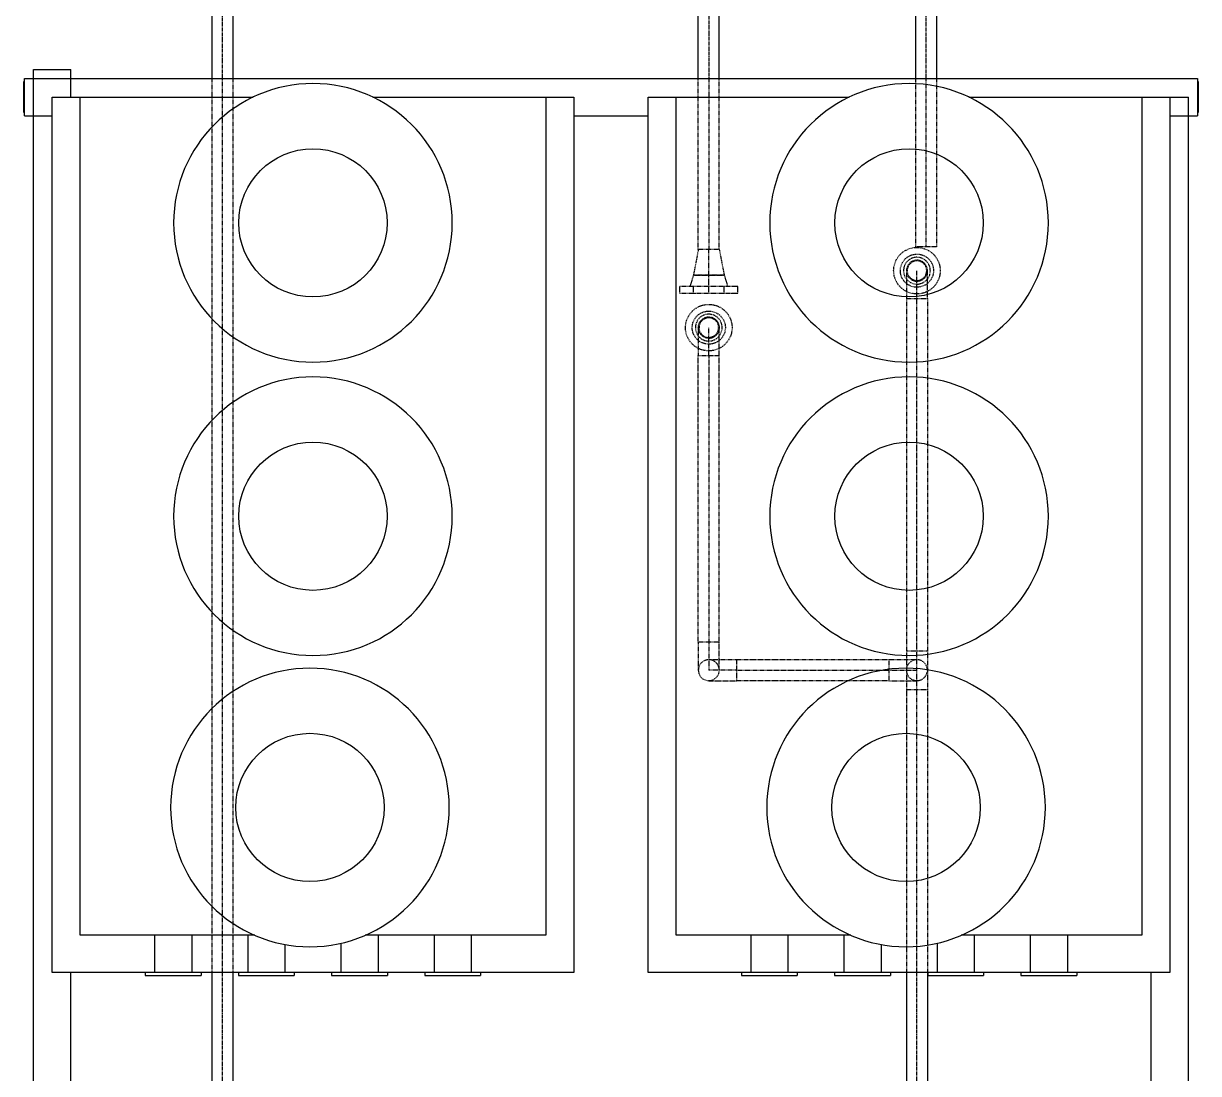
# Model space of a CAD drawing. Header units: inches. Extents: x -253 to 1500, y -183 to 1800.
# Drawn here: x -6.2 to 246.2, y 222.3 to 447.8 of the extents above; entities that cross this region are included whole.
import ezdxf

# ---------------------------------------------------------------- set-up
doc = ezdxf.new("R2010")
doc.units = ezdxf.units.IN
doc.header["$MEASUREMENT"] = 0
doc.linetypes.add('CENTER2', pattern=[1.125, 0.75, -0.125, 0.125, -0.125])
doc.linetypes.add('HIDDEN2', pattern=[0.1875, 0.125, -0.0625])
for name, color, linetype in [('Top (Plan) View-CENTER', 1, 'CENTER2'), ('Top (Plan) View-EQUIP', 3, 'Continuous'), ('Top (Plan) View-HIDDEN', 7, 'HIDDEN2'), ('Top (Plan) View-PIPING', 5, 'Continuous'), ('Top (Plan) View-STEEL', 9, 'Continuous')]:
    doc.layers.add(name, color=color, linetype=linetype)

# ---------------------------------------------------------------- blocks, each defined once
blk = doc.blocks.new('*U65')
at = {"layer": 'Top (Plan) View-STEEL', "color": 0, "linetype": 'ByBlock', "lineweight": -2}
for p, q in [((-5.95, 435.26), (-6.15, 435.26)), ((-6.15, 435.26), (-6.15, 428.74)), ((-6.15, 428.74), (-5.95, 428.74))]:
    blk.add_line(p, q, dxfattribs=at)
blk = doc.blocks.new('*U67')
at = {"layer": 'Top (Plan) View-STEEL', "color": 0, "linetype": 'ByBlock', "lineweight": -2}
for p, q in [((-5.95, 427.99), (-5.95, 436.01)), ((-5.95, 436.01), (245.95, 436.01)), ((245.95, 436.01), (245.95, 427.99)), ((-5.95, 427.99), (0, 427.99)), ((112, 427.99), (128, 427.99)), ((240, 427.99), (245.95, 427.99))]:
    blk.add_line(p, q, dxfattribs=at)
blk = doc.blocks.new('*U69')
at = {"layer": 'Top (Plan) View-STEEL', "color": 0, "linetype": 'ByBlock', "lineweight": -2}
for p, q in [((-4.01, 1.19), (-4.01, 437.95)), ((-4.01, 437.95), (4.01, 437.95)), ((4.01, 432), (4.01, 437.95)), ((4.01, 1.19), (4.01, 244))]:
    blk.add_line(p, q, dxfattribs=at)
blk = doc.blocks.new('*U79')
at = {"layer": 'Top (Plan) View-EQUIP', "color": 0, "linetype": 'ByBlock', "lineweight": -2}
for p, q in [((0, 432), (6, 432)), ((0, 244), (0, 432)), ((6, 432), (43.14, 432)), ((6, 252), (6, 432)), ((68.86, 432), (106, 432)), ((106, 432), (112, 432)), ((106, 432), (106, 252)), ((112, 432), (112, 244)), ((43.5, 252), (6, 252)), ((22, 252), (22, 244)), ((30, 252), (30, 244)), ((42, 252), (42, 244)), ((50, 250.03), (50, 244)), ((62, 250.29), (62, 244)), ((106, 252), (67.22, 252)), ((70, 252), (70, 244)), ((82, 252), (82, 244)), ((90, 252), (90, 244)), ((20, 244), (0, 244)), ((32, 244), (20, 244)), ((20, 244), (20, 243.33)), ((20, 243.33), (32, 243.33)), ((32, 244), (32, 243.33)), ((40, 244), (32, 244)), ((52, 244), (40, 244)), ((40, 244), (40, 243.33)), ((40, 243.33), (52, 243.33)), ((52, 244), (52, 243.33)), ((60, 244), (52, 244)), ((72, 244), (60, 244)), ((60, 244), (60, 243.33)), ((60, 243.33), (72, 243.33)), ((72, 244), (72, 243.33)), ((80, 244), (72, 244)), ((92, 244), (80, 244)), ((80, 244), (80, 243.33)), ((80, 243.33), (92, 243.33)), ((92, 244), (92, 243.33)), ((112, 244), (92, 244))]:
    blk.add_line(p, q, dxfattribs=at)
at = {"layer": 'Top (Plan) View-EQUIP', "color": 0, "linetype": 'ByBlock', "lineweight": -2, "extrusion": (0, 0, -1)}
for centre in [(-56, 405), (-56, 342), (-55.36, 279.45)]:
    blk.add_circle(centre, 29.91, dxfattribs=at)
at = {"layer": 'Top (Plan) View-EQUIP', "color": 0, "linetype": 'ByBlock', "lineweight": -2}
for centre in [(56, 405), (56, 342), (55.36, 279.45)]:
    blk.add_circle(centre, 15.92, dxfattribs=at)
blk = doc.blocks.new('*U105')
at = {"layer": 'Top (Plan) View-CENTER'}
for p, q in [((36.56, 436.01), (36.56, 561.57)), ((36.56, 196.01), (36.56, 244)), ((36.56, 134.49), (36.56, 187.99))]:
    blk.add_line(p, q, dxfattribs=at)
at = {"layer": 'Top (Plan) View-HIDDEN'}
for p, q in [((34.31, 436.01), (34.31, 244)), ((36.56, 244), (36.56, 436.01)), ((38.81, 436.01), (38.81, 244)), ((34.31, 196.01), (34.31, 187.99)), ((36.56, 187.99), (36.56, 196.01)), ((38.81, 196.01), (38.81, 187.99)), ((34.31, 135.19), (34.31, 111.36)), ((36.56, 111.36), (36.56, 134.49)), ((38.81, 133.6), (38.81, 111.36)), ((36.56, 111.36), (34.31, 111.36)), ((38.81, 111.36), (36.56, 111.36))]:
    blk.add_line(p, q, dxfattribs=at)
at = {"layer": 'Top (Plan) View-PIPING', "color": 0, "linetype": 'ByBlock', "lineweight": -2}
for p, q in [((34.31, 561.57), (36.56, 561.57)), ((34.31, 561.57), (34.31, 436.01)), ((36.56, 561.57), (38.81, 561.57)), ((38.81, 561.57), (38.81, 436.01)), ((34.31, 244), (34.31, 196.01)), ((38.81, 244), (38.81, 196.01)), ((34.31, 187.99), (34.31, 135.19)), ((38.81, 187.99), (38.81, 133.6))]:
    blk.add_line(p, q, dxfattribs=at)
blk = doc.blocks.new('*U137')
at = {"layer": 'Top (Plan) View-EQUIP', "color": 0, "linetype": 'ByBlock', "lineweight": -2}
for p, q in [((128, 432), (134, 432)), ((128, 244), (128, 432)), ((134, 432), (171.14, 432)), ((134, 252), (134, 432)), ((196.86, 432), (234, 432)), ((234, 432), (240, 432)), ((234, 432), (234, 252)), ((240, 432), (240, 244)), ((171.5, 252), (134, 252)), ((150, 252), (150, 244)), ((158, 252), (158, 244)), ((170, 252), (170, 244)), ((178, 250.03), (178, 244)), ((190, 250.29), (190, 244)), ((234, 252), (195.22, 252)), ((198, 252), (198, 244)), ((210, 252), (210, 244)), ((218, 252), (218, 244)), ((148, 244), (128, 244)), ((160, 244), (148, 244)), ((148, 244), (148, 243.33)), ((148, 243.33), (160, 243.33)), ((160, 244), (160, 243.33)), ((168, 244), (160, 244)), ((180, 244), (168, 244)), ((168, 244), (168, 243.33)), ((168, 243.33), (180, 243.33)), ((180, 244), (180, 243.33)), ((188, 244), (180, 244)), ((200, 244), (188, 244)), ((188, 244), (188, 243.33)), ((188, 243.33), (200, 243.33)), ((200, 244), (200, 243.33)), ((208, 244), (200, 244)), ((220, 244), (208, 244)), ((208, 244), (208, 243.33)), ((208, 243.33), (220, 243.33)), ((220, 244), (220, 243.33)), ((240, 244), (220, 244))]:
    blk.add_line(p, q, dxfattribs=at)
at = {"layer": 'Top (Plan) View-EQUIP', "color": 0, "linetype": 'ByBlock', "lineweight": -2, "extrusion": (0, 0, -1)}
for centre in [(-184, 405), (-184, 342), (-183.36, 279.45)]:
    blk.add_circle(centre, 29.91, dxfattribs=at)
at = {"layer": 'Top (Plan) View-EQUIP', "color": 0, "linetype": 'ByBlock', "lineweight": -2}
for centre in [(184, 405), (184, 342), (183.36, 279.45)]:
    blk.add_circle(centre, 15.92, dxfattribs=at)
blk = doc.blocks.new('*U152')
at = {"layer": 'Top (Plan) View-HIDDEN'}
for p, q in [((137.6875, 393.755), (136.94, 391.315)), ((144.3125, 393.755), (137.6875, 393.755)), ((141, 389.875), (141, 393.755)), ((144.3125, 393.755), (145.06, 391.315)), ((147.25, 391.315), (134.75, 391.315)), ((134.75, 389.875), (134.75, 391.315)), ((137.6875, 389.875), (137.6875, 391.315)), ((144.3125, 389.875), (144.3125, 391.315)), ((147.25, 389.875), (147.25, 391.315)), ((134.75, 389.875), (147.25, 389.875))]:
    blk.add_line(p, q, dxfattribs=at)
blk = doc.blocks.new('*U157')
at = {"layer": 'Top (Plan) View-HIDDEN'}
for radius in [5, 2.25]:
    blk.add_circle((141, 382.5), radius, dxfattribs=at)
at = {"layer": 'Top (Plan) View-HIDDEN', "extrusion": (0, 0, -1)}
blk.add_circle((-141, 382.5), 2.88, dxfattribs=at)
blk = doc.blocks.new('*U158')
at = {"layer": 'Top (Plan) View-HIDDEN'}
for p, q in [((136.06, 389.875), (136.06, 389.75)), ((137.905, 389.875), (137.905, 389.75)), ((144.095, 389.875), (144.095, 389.75)), ((145.94, 389.875), (145.94, 389.75))]:
    blk.add_line(p, q, dxfattribs=at)
blk = doc.blocks.new('*U159')
at = {"layer": 'Top (Plan) View-HIDDEN'}
blk.add_circle((141, 382.5), 3.56, dxfattribs=at)
at = {"layer": 'Top (Plan) View-HIDDEN', "extrusion": (0, 0, -1)}
blk.add_circle((-141, 382.5), 2.1, dxfattribs=at)
blk = doc.blocks.new('*U160')
at = {"layer": 'Top (Plan) View-HIDDEN'}
for p, q in [((138.75, 399.255), (137.6875, 393.755)), ((143.25, 399.255), (138.75, 399.255)), ((141, 393.755), (141, 399.255)), ((143.25, 399.255), (144.3125, 393.755)), ((137.6875, 393.755), (144.3125, 393.755))]:
    blk.add_line(p, q, dxfattribs=at)
blk = doc.blocks.new('*U162')
at = {"layer": 'Top (Plan) View-CENTER'}
blk.add_line((141, 800.54), (141, 436.01), dxfattribs=at)
at = {"layer": 'Top (Plan) View-HIDDEN'}
for p, q in [((138.75, 399.25), (138.75, 436.01)), ((141, 436.01), (141, 399.25)), ((143.25, 399.25), (143.25, 436.01)), ((141, 399.25), (138.75, 399.25)), ((143.25, 399.25), (141, 399.25))]:
    blk.add_line(p, q, dxfattribs=at)
at = {"layer": 'Top (Plan) View-PIPING', "color": 0, "linetype": 'ByBlock', "lineweight": -2}
for p, q in [((138.75, 800.54), (141, 800.54)), ((138.75, 436.01), (138.75, 800.54)), ((141, 800.54), (143.25, 800.54)), ((143.25, 436.01), (143.25, 800.54))]:
    blk.add_line(p, q, dxfattribs=at)
blk = doc.blocks.new('*U163')
at = {"layer": 'Top (Plan) View-HIDDEN'}
for p, q in [((138.75, 382.5), (138.75, 376.5)), ((141, 376.5), (141, 382.5)), ((143.25, 376.5), (143.25, 382.5)), ((138.75, 376.5), (143.25, 376.5))]:
    blk.add_line(p, q, dxfattribs=at)
at = {"layer": 'Top (Plan) View-HIDDEN', "extrusion": (0, 0, -1)}
blk.add_circle((-141, 382.5), 2.25, dxfattribs=at)
blk = doc.blocks.new('*U164')
at = {"layer": 'Top (Plan) View-HIDDEN'}
for p, q in [((138.75, 376.5), (141, 376.5)), ((138.75, 314.93), (138.75, 376.5)), ((141, 376.5), (143.25, 376.5)), ((141, 376.5), (141, 314.93)), ((143.25, 314.93), (143.25, 376.5)), ((141, 314.93), (138.75, 314.93)), ((143.25, 314.93), (141, 314.93))]:
    blk.add_line(p, q, dxfattribs=at)
blk = doc.blocks.new('*U165')
at = {"layer": 'Top (Plan) View-HIDDEN'}
for p, q in [((141, 314.93), (138.75, 314.93)), ((138.75, 314.93), (138.75, 308.93)), ((143.25, 314.93), (141, 314.93)), ((141, 314.93), (141, 308.93)), ((143.25, 308.93), (143.25, 314.93))]:
    blk.add_line(p, q, dxfattribs=at)
blk = doc.blocks.new('*U166')
at = {"layer": 'Top (Plan) View-HIDDEN'}
for p, q in [((147, 311.18), (141, 311.18)), ((147, 306.68), (147, 311.18)), ((147, 308.93), (141, 308.93)), ((141, 306.68), (147, 306.68))]:
    blk.add_line(p, q, dxfattribs=at)
at = {"layer": 'Top (Plan) View-HIDDEN', "extrusion": (0, 0, -1)}
blk.add_circle((-141, 308.93), 2.25, dxfattribs=at)
blk = doc.blocks.new('*U167')
at = {"layer": 'Top (Plan) View-HIDDEN', "extrusion": (0, 0, -1)}
blk.add_circle((-141, 308.93), 2.25, dxfattribs=at)
blk = doc.blocks.new('*U173')
at = {"layer": 'Top (Plan) View-HIDDEN'}
for p, q in [((147, 308.93), (147, 311.18)), ((179.69, 311.18), (147, 311.18)), ((179.69, 311.18), (179.69, 308.93)), ((147, 306.68), (147, 308.93)), ((147, 308.93), (179.69, 308.93)), ((179.69, 308.93), (179.69, 306.68)), ((179.69, 306.68), (147, 306.68))]:
    blk.add_line(p, q, dxfattribs=at)
blk = doc.blocks.new('*U194')
at = {"layer": 'Top (Plan) View-HIDDEN'}
for p, q in [((179.69, 311.18), (179.69, 308.93)), ((185.69, 311.18), (179.69, 311.18)), ((179.69, 308.93), (179.69, 306.68)), ((179.69, 308.93), (185.69, 308.93)), ((179.69, 306.68), (185.69, 306.68))]:
    blk.add_line(p, q, dxfattribs=at)
blk = doc.blocks.new('*U195')
at = {"layer": 'Top (Plan) View-HIDDEN'}
blk.add_circle((185.69, 394.73), 5, dxfattribs=at)
at = {"layer": 'Top (Plan) View-HIDDEN', "extrusion": (0, 0, -1)}
blk.add_circle((-185.69, 394.73), 2.88, dxfattribs=at)
blk = doc.blocks.new('*U196')
at = {"layer": 'Top (Plan) View-HIDDEN'}
blk.add_circle((185.69, 394.73), 3.56, dxfattribs=at)
at = {"layer": 'Top (Plan) View-HIDDEN', "extrusion": (0, 0, -1)}
blk.add_circle((-185.69, 394.73), 2.1, dxfattribs=at)
blk = doc.blocks.new('*U199')
at = {"layer": 'Top (Plan) View-CENTER'}
blk.add_line((185.69, 196.01), (185.69, 244), dxfattribs=at)
at = {"layer": 'Top (Plan) View-HIDDEN'}
for p, q in [((183.44, 304.81), (185.69, 304.81)), ((183.44, 304.81), (183.44, 244)), ((185.69, 304.81), (187.94, 304.81)), ((185.69, 244), (185.69, 304.81)), ((187.94, 304.81), (187.94, 244)), ((183.44, 196.01), (183.44, 193.44)), ((185.69, 193.44), (185.69, 196.01)), ((187.94, 196.01), (187.94, 193.44)), ((185.69, 193.44), (183.44, 193.44)), ((187.94, 193.44), (185.69, 193.44))]:
    blk.add_line(p, q, dxfattribs=at)
at = {"layer": 'Top (Plan) View-PIPING', "color": 0, "linetype": 'ByBlock', "lineweight": -2}
for p, q in [((183.44, 244), (183.44, 196.01)), ((187.94, 244), (187.94, 196.01))]:
    blk.add_line(p, q, dxfattribs=at)
blk = doc.blocks.new('*U200')
at = {"layer": 'Top (Plan) View-HIDDEN'}
for p, q in [((183.44, 388.73), (185.69, 388.73)), ((183.44, 388.73), (183.44, 313.05)), ((185.69, 388.73), (187.94, 388.73)), ((185.69, 313.05), (185.69, 388.73)), ((187.94, 388.73), (187.94, 313.05)), ((185.69, 313.05), (183.44, 313.05)), ((187.94, 313.05), (185.69, 313.05))]:
    blk.add_line(p, q, dxfattribs=at)
blk = doc.blocks.new('*U201')
at = {"layer": 'Top (Plan) View-HIDDEN', "extrusion": (0, 0, -1)}
blk.add_circle((-185.69, 394.73), 2.25, dxfattribs=at)
blk = doc.blocks.new('*U203')
at = {"layer": 'Top (Plan) View-HIDDEN'}
for p, q in [((183.44, 394.73), (183.44, 388.73)), ((185.69, 388.73), (185.69, 394.73)), ((187.94, 388.73), (187.94, 394.73)), ((183.44, 388.73), (187.94, 388.73))]:
    blk.add_line(p, q, dxfattribs=at)
at = {"layer": 'Top (Plan) View-HIDDEN', "extrusion": (0, 0, -1)}
blk.add_circle((-185.69, 394.73), 2.25, dxfattribs=at)
blk = doc.blocks.new('*U204')
at = {"layer": 'Top (Plan) View-HIDDEN'}
for p, q in [((187.94, 313.05), (183.44, 313.05)), ((183.44, 313.05), (183.44, 304.81)), ((185.69, 304.81), (185.69, 313.05)), ((187.94, 313.05), (187.94, 304.81)), ((183.44, 304.81), (187.94, 304.81))]:
    blk.add_line(p, q, dxfattribs=at)
for start, end in [(0, 180), (180, 0)]:
    blk.add_arc((185.69, 308.93), 2.25, start, end, dxfattribs=at)
blk = doc.blocks.new('*U208')
at = {"layer": 'Top (Plan) View-CENTER'}
blk.add_line((187.65, 436.01), (187.65, 802.42), dxfattribs=at)
at = {"layer": 'Top (Plan) View-HIDDEN'}
for p, q in [((185.4, 436.01), (185.4, 399.87)), ((187.65, 399.87), (187.65, 436.01)), ((189.9, 436.01), (189.9, 399.87)), ((187.65, 399.87), (185.4, 399.87)), ((189.9, 399.87), (187.65, 399.87))]:
    blk.add_line(p, q, dxfattribs=at)
at = {"layer": 'Top (Plan) View-PIPING', "color": 0, "linetype": 'ByBlock', "lineweight": -2}
for p, q in [((185.4, 802.42), (187.65, 802.42)), ((185.4, 802.42), (185.4, 436.01)), ((187.65, 802.42), (189.9, 802.42)), ((189.9, 802.42), (189.9, 436.01))]:
    blk.add_line(p, q, dxfattribs=at)
blk = doc.blocks.new('*U234')
at = {"layer": 'Top (Plan) View-STEEL', "color": 0, "linetype": 'ByBlock', "lineweight": -2}
for p, q in [((246.15, 435.26), (245.95, 435.26)), ((246.15, 428.74), (246.15, 435.26)), ((245.95, 428.74), (246.15, 428.74))]:
    blk.add_line(p, q, dxfattribs=at)
blk = doc.blocks.new('*U235')
at = {"layer": 'Top (Plan) View-STEEL', "color": 0, "linetype": 'ByBlock', "lineweight": -2}
for p, q in [((240, 432), (244.01, 432)), ((244.01, 60.64), (244.01, 432)), ((235.99, 1.19), (235.99, 244)), ((244.01, -5.95), (244.01, 48.53)), ((235.99, -5.95), (235.99, -1.19)), ((244.01, -5.95), (235.99, -5.95))]:
    blk.add_line(p, q, dxfattribs=at)

msp = doc.modelspace()

# ---------------------------------------------------------------- block references
at = {"layer": 'Top (Plan) View-EQUIP'}
for name in ['*U79', '*U137']:
    msp.add_blockref(name, (0, 0), dxfattribs=at)
at = {"layer": 'Top (Plan) View-PIPING'}
for name in ['*U208', '*U162', '*U105', '*U160', '*U195', '*U196', '*U201', '*U203', '*U152', '*U158', '*U200', '*U157', '*U159', '*U163', '*U164', '*U165', '*U204', '*U166', '*U167', '*U173', '*U194', '*U199']:
    msp.add_blockref(name, (0, 0), dxfattribs=at)
at = {"layer": 'Top (Plan) View-STEEL'}
for name in ['*U69', '*U65', '*U67', '*U234', '*U235']:
    msp.add_blockref(name, (0, 0), dxfattribs=at)

doc.saveas('drawing.dxf')
